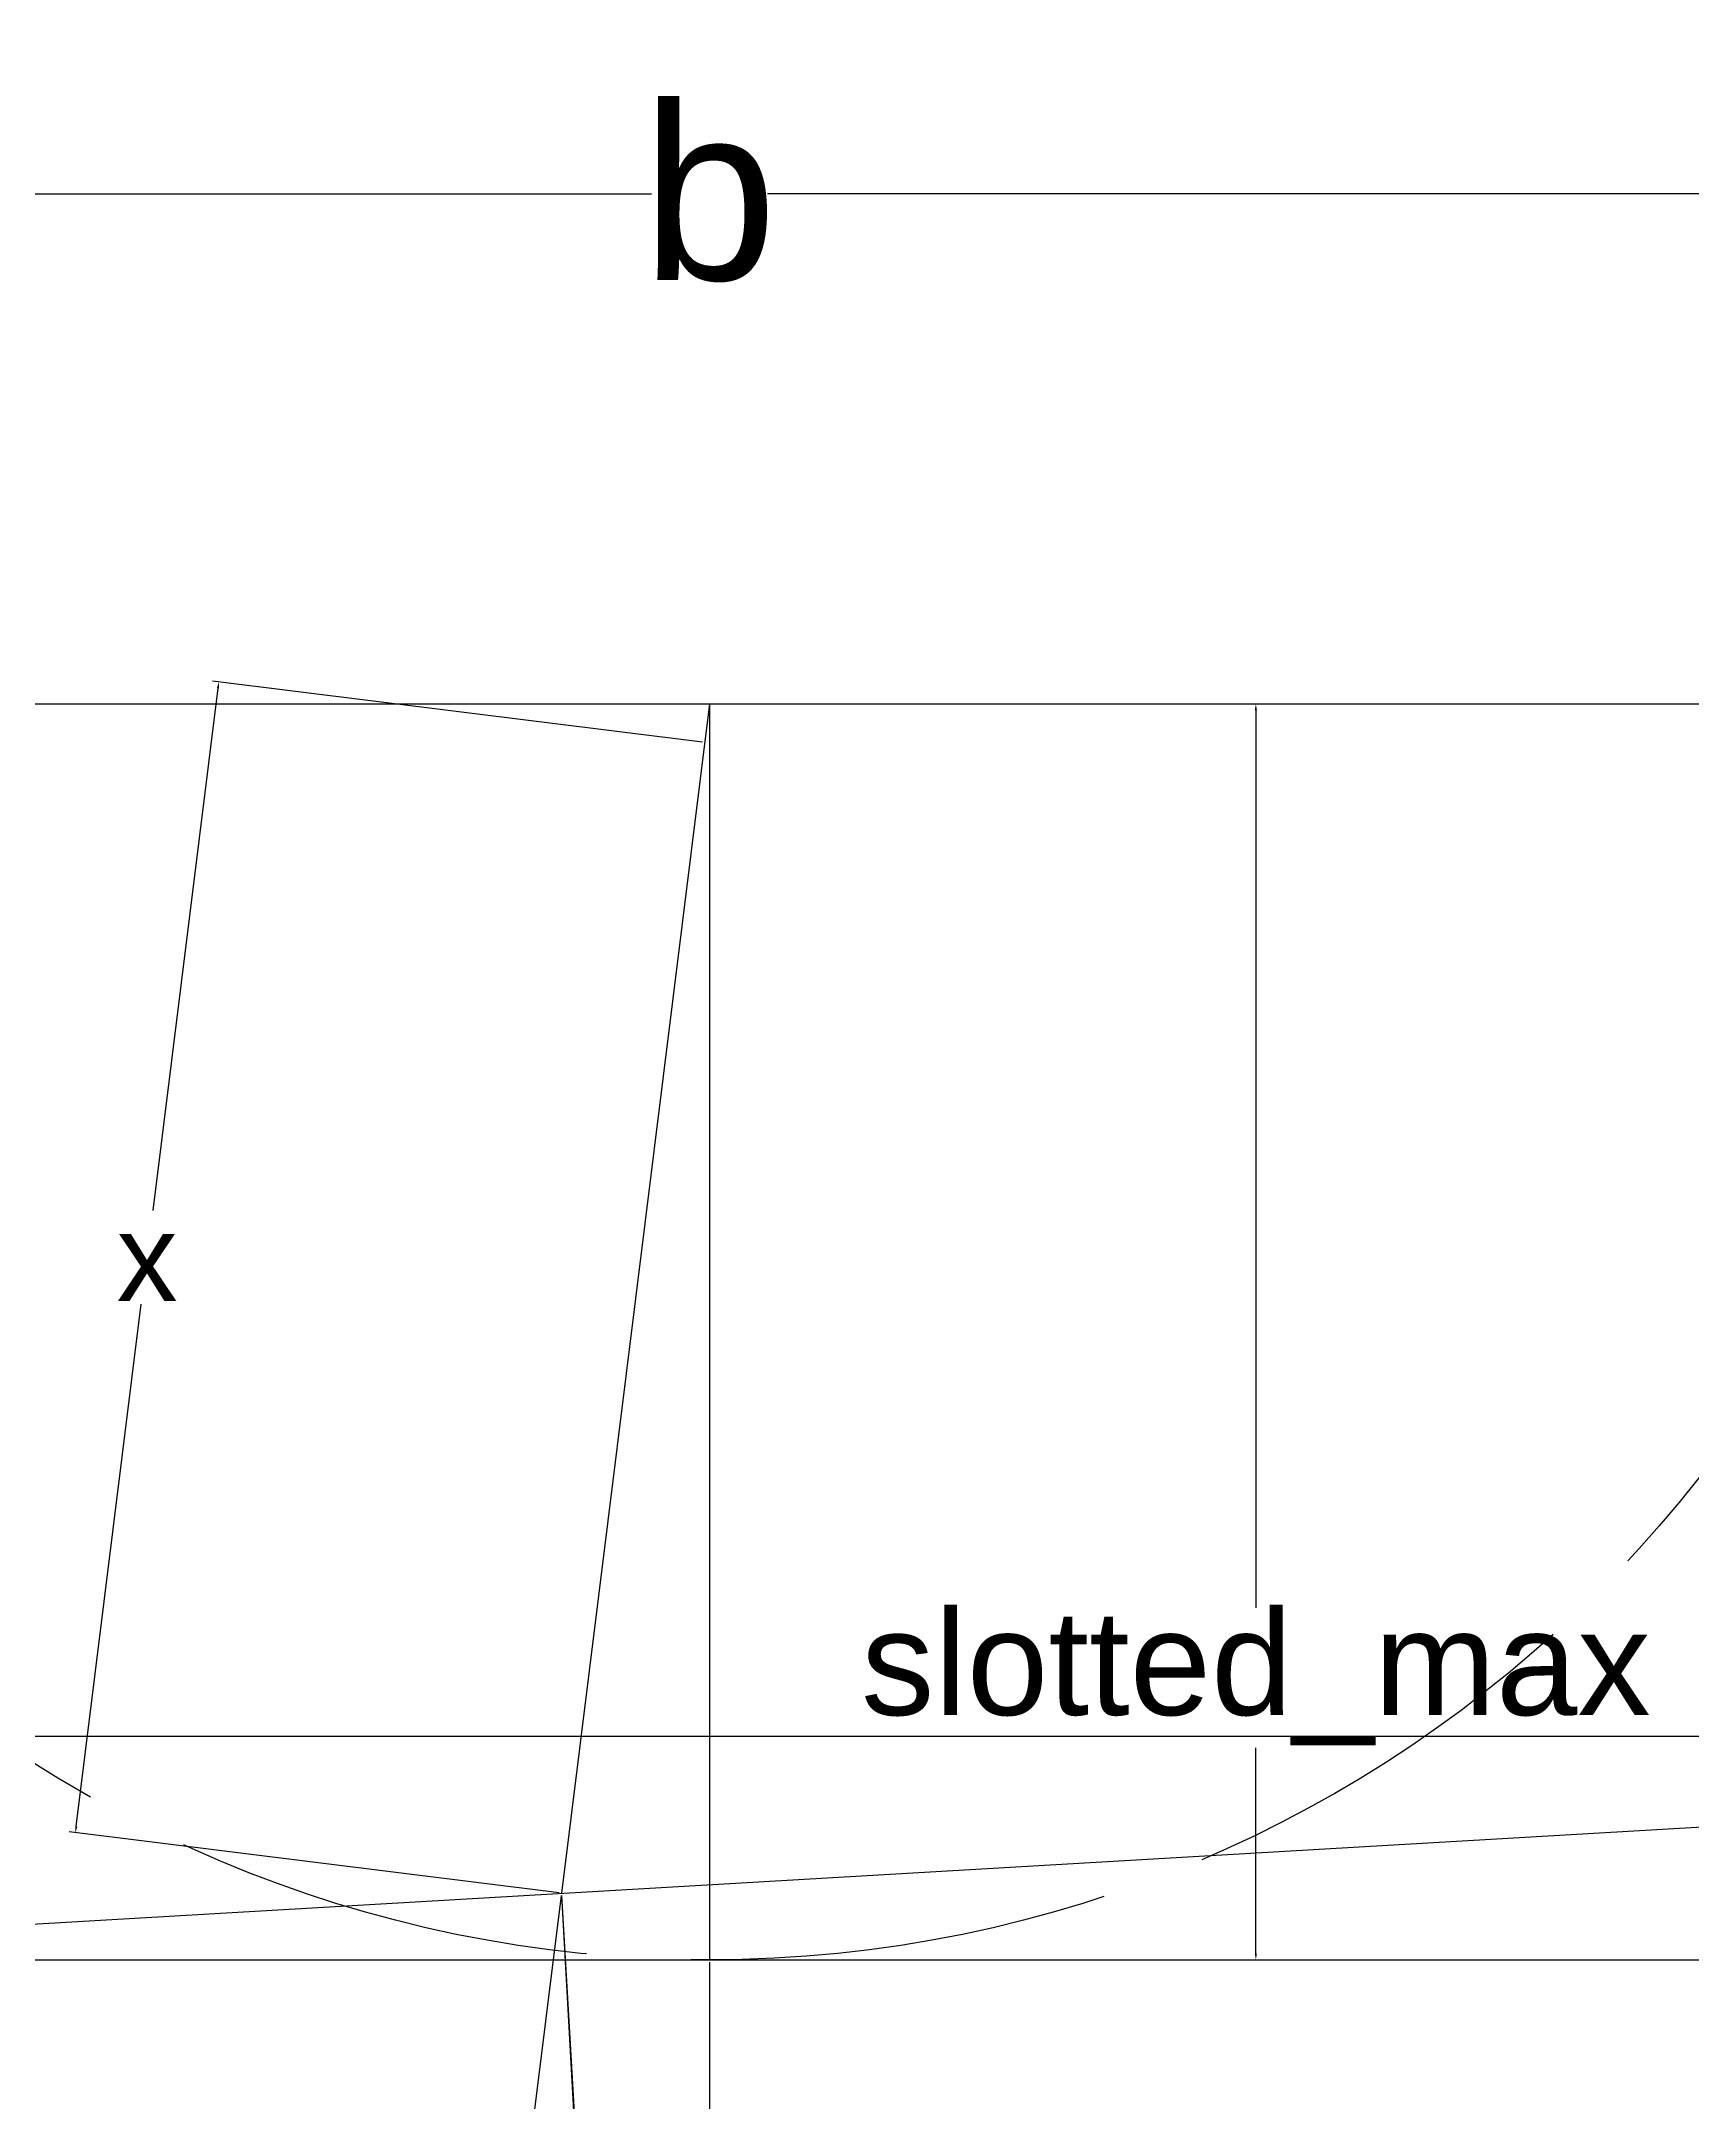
# Model space of a CAD drawing. Header units: inches. Extents: x -91 to 405, y -306 to 205.
# Drawn here: x 80.9 to 128.1, y -40 to 19 of the extents above; entities that cross this region are included whole.
import ezdxf

# ---------------------------------------------------------------- set-up
doc = ezdxf.new("R2010")
doc.units = ezdxf.units.IN
doc.header["$MEASUREMENT"] = 0
doc.linetypes.add('ACAD_ISO02W100', pattern=[15, 12, -3])
doc.layers.get('0').update_dxf_attribs({"color": 5})
doc.layers.add('dim', color=3, linetype='Continuous')
doc.layers.add('Layer1', color=7, linetype='ACAD_ISO02W100')
doc.layers.add('Layer2', color=4, linetype='Continuous', plot=False)
doc.styles.get("Standard").update_dxf_attribs({"font": 'arial.ttf'})
doc.dimstyles.get("Standard").update_dxf_attribs({"dimtxt": 0.18, "dimasz": 0.18, "dimexe": 0.18, "dimexo": 0.0625, "dimgap": 0.09, "dimtad": 0, "dimtih": 1, "dimtoh": 1, "dimdec": 4, "dimzin": 0, "dimdsep": 46, "dimtxsty": 'Standard', "dimcen": 0.09, "dimadec": 0, "dimazin": 0, "dimtfac": 1, "dimtdec": 4, "dimtofl": 0, "dimtmove": 0, "dimatfit": 3, "dimfxl": 1, "dimtolj": 1, "dimtzin": 0, "dimarcsym": 0})

# ---------------------------------------------------------------- blocks, each defined once
blk = doc.blocks.new('*D2')
at = {"layer": 'Defpoints', "color": 0, "transparency": 16777216}
for p in [(200, 14.599), (0, 0), (200, 0)]:
    blk.add_point(p, dxfattribs=at)
at = {"layer": 'Layer2', "color": 0, "lineweight": -2, "transparency": 16777216}
for p, q in [((0, 0.062), (0, 14.779)), ((200, 0.062), (200, 14.779)), ((0.18, 14.599), (98.339, 14.599)), ((199.82, 14.599), (101.661, 14.599))]:
    blk.add_line(p, q, dxfattribs=at)
at = {"layer": 'Layer2', "color": 0, "transparency": 16777216}
for points in [[(0.18, 14.629), (0.18, 14.569), (0, 14.599)], [(199.82, 14.629), (199.82, 14.569), (200, 14.599)]]:
    blk.add_solid(points, dxfattribs=at)
at = {"layer": 'Layer2', "color": 0, "transparency": 16777216, "insert": (100, 14.599), "char_height": 0.18, "attachment_point": 5}
blk.add_mtext('\\A1;{\\H27.77778x;b}', dxfattribs=at)
blk = doc.blocks.new('*D8')
at = {"layer": 'Defpoints', "color": 0, "transparency": 16777216}
for p in [(17.535, -35.952), (182.465, -35.952), (182.465, -67.598)]:
    blk.add_point(p, dxfattribs=at)
at = {"layer": 'Layer2', "color": 0, "lineweight": -2, "transparency": 16777216}
for p, q in [((17.535, -36.014), (17.535, -67.778)), ((182.465, -36.014), (182.465, -67.778)), ((17.715, -67.598), (98.406, -67.598)), ((182.285, -67.598), (101.594, -67.598))]:
    blk.add_line(p, q, dxfattribs=at)
at = {"layer": 'Layer2', "color": 0, "transparency": 16777216}
for points in [[(17.715, -67.568), (17.715, -67.628), (17.535, -67.598)], [(182.285, -67.568), (182.285, -67.628), (182.465, -67.598)]]:
    blk.add_solid(points, dxfattribs=at)
at = {"layer": 'Layer2', "color": 0, "transparency": 16777216, "insert": (100, -67.598), "char_height": 0.18, "attachment_point": 5}
blk.add_mtext('\\A1;{\\H27.77778x;s}', dxfattribs=at)
blk = doc.blocks.new('*D12')
at = {"layer": 'Defpoints', "color": 0, "transparency": 16777216}
for p in [(100, 0), (100, -35.952), (115.639, -35.952)]:
    blk.add_point(p, dxfattribs=at)
at = {"layer": 'Layer2', "color": 0, "lineweight": -2, "transparency": 16777216}
for p, q in [((100.062, 0), (115.819, 0)), ((115.639, -0.18), (115.639, -25.871)), ((115.639, -35.772), (115.639, -29.883)), ((100.062, -35.952), (115.819, -35.952))]:
    blk.add_line(p, q, dxfattribs=at)
at = {"layer": 'Layer2', "color": 0, "transparency": 16777216}
for points in [[(115.609, -0.18), (115.669, -0.18), (115.639, 0)], [(115.609, -35.772), (115.669, -35.772), (115.639, -35.952)]]:
    blk.add_solid(points, dxfattribs=at)
at = {"layer": 'Layer2', "color": 0, "transparency": 16777216, "insert": (115.639, -27.877), "char_height": 0.18, "attachment_point": 5}
blk.add_mtext('\\A1;{\\H16.66667x;slotted_max}', dxfattribs=at)
blk = doc.blocks.new('*D24')
at = {"layer": 'Defpoints', "color": 0, "transparency": 16777216}
for p in [(0, 0), (200, 0), (200, 0), (173.274, -7.651), (173.195, -29.69)]:
    blk.add_point(p, dxfattribs=at)
at = {"layer": 'Layer2', "color": 0, "lineweight": -2, "transparency": 16777216}
for start, end in [(180.37098, 197.91237), (210.31044, 227.55211)]:
    blk.add_arc((200, 0), 27.8, start, end, dxfattribs=at)
at = {"layer": 'Layer2', "color": 0, "transparency": 16777216}
for points in [[(172.171, -0.18), (172.231, -0.18), (172.2, 0)], [(181.257, -20.491), (181.217, -20.536), (181.371, -20.634)]]:
    blk.add_solid(points, dxfattribs=at)
at = {"layer": 'Layer2', "color": 0, "transparency": 16777216, "insert": (174.596, -11.29), "char_height": 0.18, "attachment_point": 5}
blk.add_mtext('\\A1;\\P{\\H27.77778x;A}', dxfattribs=at)
blk = doc.blocks.new('*D25')
at = {"layer": 'Defpoints', "color": 0, "transparency": 16777216}
for p in [(131.392, -29.557), (172.966, -29.557), (172.966, -29.557), (73.622, -31.48), (8.314, -39.126)]:
    blk.add_point(p, dxfattribs=at)
at = {"layer": 'Layer2', "color": 0, "lineweight": -2, "transparency": 16777216}
blk.add_line((131.329, -29.557), (73.424, -29.557), dxfattribs=at)
for start, end in [(180.10379, 180.89018), (182.43626, 183.22234)]:
    blk.add_arc((172.966, -29.557), 99.363, start, end, dxfattribs=at)
at = {"layer": 'Layer2', "color": 0, "transparency": 16777216}
for points in [[(73.574, -29.737), (73.634, -29.737), (73.604, -29.557)], [(73.791, -35.141), (73.731, -35.144), (73.771, -35.322)]]:
    blk.add_solid(points, dxfattribs=at)
at = {"layer": 'Layer2', "color": 0, "transparency": 16777216, "insert": (73.645, -32.441), "char_height": 0.18, "attachment_point": 5}
blk.add_mtext('\\A1;{\\H13.88889x;B}', dxfattribs=at)
blk = doc.blocks.new('*D26')
at = {"layer": 'Defpoints', "color": 0, "transparency": 16777216}
for p in [(0, 0), (0, 0), (200, 0), (15.813, -14.575), (17.535, -35.952)]:
    blk.add_point(p, dxfattribs=at)
at = {"layer": 'Layer2', "color": 0, "lineweight": -2, "transparency": 16777216}
for start, end in [(336.07641, 359.52043), (296.47957, 319.13185)]:
    blk.add_arc((0, 0), 21.505, start, end, dxfattribs=at)
at = {"layer": 'Layer2', "color": 0, "transparency": 16777216}
for points in [[(21.474, -0.18), (21.534, -0.18), (21.505, 0)], [(9.602, -19.276), (9.575, -19.222), (9.427, -19.329)]]:
    blk.add_solid(points, dxfattribs=at)
at = {"layer": 'Layer2', "color": 0, "transparency": 16777216, "insert": (18.237, -11.396), "char_height": 0.18, "attachment_point": 5}
blk.add_mtext('\\A1;{\\H27.77778x;C}', dxfattribs=at)
blk = doc.blocks.new('*D27')
at = {"layer": 'Defpoints', "color": 0, "transparency": 16777216}
for p in [(95.763, -34.044), (8.314, -39.126), (96.746, -50.958)]:
    blk.add_point(p, dxfattribs=at)
at = {"layer": 'Layer2', "color": 0, "lineweight": -2, "transparency": 16777216}
for p, q in [((95.766, -34.107), (96.756, -51.137)), ((8.317, -39.189), (9.307, -56.22)), ((96.566, -50.968), (57.479, -53.24)), ((9.476, -56.03), (48.564, -53.758))]:
    blk.add_line(p, q, dxfattribs=at)
at = {"layer": 'Layer2', "color": 0, "transparency": 16777216}
for points in [[(96.564, -50.938), (96.568, -50.998), (96.746, -50.958)], [(9.475, -56), (9.478, -56.06), (9.297, -56.04)]]:
    blk.add_solid(points, dxfattribs=at)
at = {"layer": 'Layer2', "color": 0, "transparency": 16777216, "insert": (53.021, -53.499), "char_height": 0.18, "attachment_point": 5}
blk.add_mtext('\\A1;{\\H27.77778x;s/2}', dxfattribs=at)
blk = doc.blocks.new('*D28')
at = {"layer": 'Defpoints', "color": 0, "transparency": 16777216}
for p in [(173.195, -29.69), (95.763, -34.044), (174.15, -46.673)]:
    blk.add_point(p, dxfattribs=at)
at = {"layer": 'Layer2', "color": 0, "lineweight": -2, "transparency": 16777216}
for p, q in [((173.198, -29.752), (174.16, -46.853)), ((95.766, -34.107), (96.728, -51.207)), ((173.97, -46.683), (139.891, -48.6)), ((96.898, -51.018), (130.977, -49.101))]:
    blk.add_line(p, q, dxfattribs=at)
at = {"layer": 'Layer2', "color": 0, "transparency": 16777216}
for points in [[(173.969, -46.653), (173.972, -46.713), (174.15, -46.673)], [(96.896, -50.988), (96.899, -51.047), (96.718, -51.028)]]:
    blk.add_solid(points, dxfattribs=at)
at = {"layer": 'Layer2', "color": 0, "transparency": 16777216, "insert": (135.434, -48.85), "char_height": 0.18, "attachment_point": 5}
blk.add_mtext('\\A1;{\\H27.77778x;s/2}', dxfattribs=at)
blk = doc.blocks.new('*D30')
at = {"layer": 'Defpoints', "color": 0, "transparency": 16777216}
for p in [(85.959, 0.63), (99.863, -1.1), (95.763, -34.044)]:
    blk.add_point(p, dxfattribs=at)
at = {"layer": 'Layer2', "color": 0, "lineweight": -2, "transparency": 16777216}
for p, q in [((99.801, -1.093), (85.781, 0.652)), ((85.937, 0.452), (84.076, -14.502)), ((81.881, -32.135), (83.742, -17.182)), ((95.701, -34.036), (81.681, -32.291))]:
    blk.add_line(p, q, dxfattribs=at)
at = {"layer": 'Layer2', "color": 0, "transparency": 16777216}
for points in [[(85.907, 0.455), (85.967, 0.448), (85.959, 0.63)], [(81.852, -32.131), (81.911, -32.139), (81.859, -32.314)]]:
    blk.add_solid(points, dxfattribs=at)
at = {"layer": 'Layer2', "color": 0, "transparency": 16777216, "insert": (83.909, -15.842), "char_height": 0.18, "attachment_point": 5}
blk.add_mtext('\\A1;{\\H13.88889x;x}', dxfattribs=at)
blk = doc.blocks.new('*D31')
at = {"layer": 'Defpoints', "color": 0, "transparency": 16777216}
for p in [(100, 0), (100, 0), (95.763, -34.044), (100, -35.952), (94.931, -61.269)]:
    blk.add_point(p, dxfattribs=at)
at = {"layer": 'Layer2', "color": 0, "lineweight": -2, "transparency": 16777216}
for p, q in [((95.755, -34.106), (92.385, -61.186)), ((100, -36.014), (100, -61.658))]:
    blk.add_line(p, q, dxfattribs=at)
for start, end in [(263.0732, 264.58788), (268.3138, 269.83225)]:
    blk.add_arc((100, 0), 61.478, start, end, dxfattribs=at)
at = {"layer": 'Layer2', "color": 0, "transparency": 16777216}
for points in [[(92.582, -61.059), (92.589, -61), (92.407, -61.007)], [(99.82, -61.448), (99.82, -61.508), (100, -61.478)]]:
    blk.add_solid(points, dxfattribs=at)
at = {"layer": 'Layer2', "color": 0, "transparency": 16777216, "insert": (96.196, -61.36), "char_height": 0.18, "width": 1.09143, "attachment_point": 5}
blk.add_mtext('\\A1;{\\Fgreekc|c0;\\H27.77778x;b}', dxfattribs=at)

msp = doc.modelspace()

# ---------------------------------------------------------------- linework, layer by layer
for p, q in [((0, 0), (200, 0)), ((100, 0), (100, -35.95176)), ((17.53485, -35.95176), (182.46515, -35.95176))]:
    msp.add_line(p, q)
at = {"layer": 'dim'}
for p, q in [((100, 0), (95.76286, -34.04416)), ((8.31382, -39.12647), (172.96629, -29.5573))]:
    msp.add_line(p, q, dxfattribs=at)
at = {"layer": 'Layer1'}
for centre, radius in [((200, 0), 205), ((100, 0), 35.95176)]:
    msp.add_circle(centre, radius, dxfattribs=at)

# ---------------------------------------------------------------- dimensions: what is measured, and where the dimension line sits
at = {"layer": 'Layer2'}
dim = msp.add_linear_dim(base=(200, 14.59901), p1=(0, 0), p2=(200, 0), text='{\\H27.77778x;b}', dimstyle='Standard', dxfattribs=at)
dim.commit()
dim.dimension.update_dxf_attribs({"geometry": '*D2', "text_midpoint": (100, 14.59901), "dimtype": 160})
for p1, p2, distance, text, picture, middle in [((95.76286, -34.04416), (99.86305, -1.10032), 14.01096, '{\\H13.88889x;x}', '*D30', (83.90927, -15.84178)), ((95.76286, -34.04416), (173.1949, -29.68984), -17.01031, '{\\H27.77778x;s/2}', '*D28', (135.43393, -48.85048)), ((8.31382, -39.12647), (95.76286, -34.04416), -16.94211, '{\\H27.77778x;s/2}', '*D27', (53.02131, -53.49889))]:
    dim = msp.add_aligned_dim(p1=p1, p2=p2, distance=distance, text=text, dimstyle='Standard', dxfattribs=at)
    dim.commit()
    dim.dimension.update_dxf_attribs({"geometry": picture, "text_midpoint": middle})
for base, line1, line2, text, picture, middle in [((173.27358, -7.65074), ((0, 0), (200, 0)), ((200, 0), (173.1949, -29.68984)), '\\P{\\H27.77778x;A}', '*D24', (174.59593, -11.2902)), ((15.81293, -14.57472), ((0, 0), (200, 0)), ((0, 0), (17.53485, -35.95176)), '{\\H27.77778x;C}', '*D26', (18.2374, -11.39599)), ((94.93081, -61.26876), ((100, 0), (100, -35.95176)), ((100, 0), (95.76286, -34.04416)), '{\\Fgreekc|c0;\\H27.77778x;b}', '*D31', (96.19622, -61.36032)), ((73.62216, -31.47992), ((8.31382, -39.12647), (172.96629, -29.5573)), ((172.96629, -29.5573), (131.39183, -29.5573)), '{\\H13.88889x;B}', '*D25', (73.64541, -32.441))]:
    dim = msp.add_angular_dim_2l(base=base, line1=line1, line2=line2, text=text, dimstyle='Standard', dxfattribs=at)
    dim.commit()
    dim.dimension.update_dxf_attribs({"geometry": picture, "text_midpoint": middle})
dim = msp.add_linear_dim(base=(115.63902, -35.95176), p1=(100, 0), p2=(100, -35.95176), angle=90, text='{\\H16.66667x;slotted_max}', dimstyle='Standard', dxfattribs=at)
dim.commit()
dim.dimension.update_dxf_attribs({"geometry": '*D12', "text_midpoint": (115.63902, -27.87704), "dimtype": 160})
dim = msp.add_linear_dim(base=(182.46515, -67.59838), p1=(17.53485, -35.95176), p2=(182.46515, -35.95176), text='{\\H27.77778x;s}', dimstyle='Standard', dxfattribs=at)
dim.commit()
dim.dimension.update_dxf_attribs({"geometry": '*D8', "text_midpoint": (100, -67.59838)})

doc.saveas('drawing.dxf')
